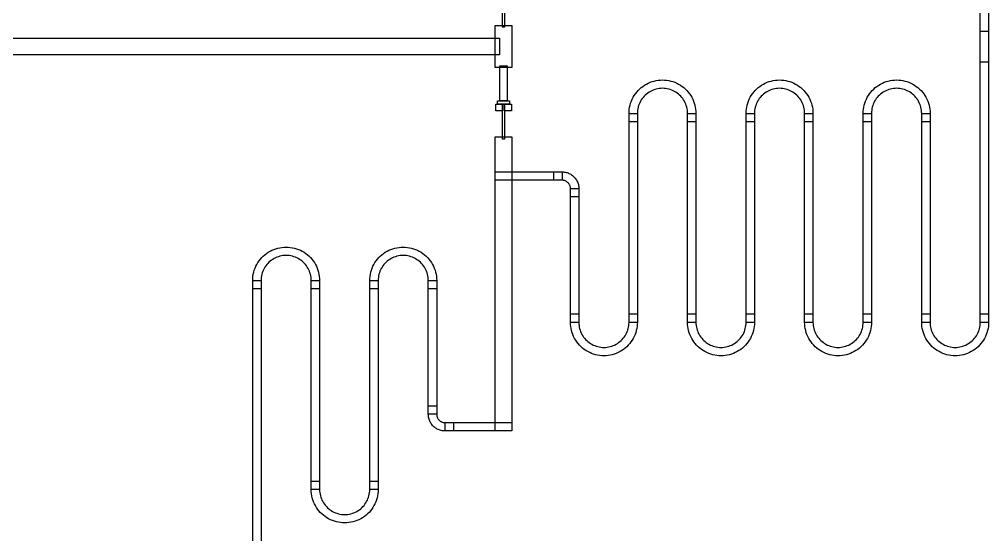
# Model space of a CAD drawing. Extents: x -550 to 354, y -1021 to 1021.
# Drawn here: x -28.9 to 29, y -29.2 to 1.6 of the extents above; entities that cross this region are included whole.
import ezdxf

# ---------------------------------------------------------------- set-up
doc = ezdxf.new("R2010")
doc.units = 13
doc.header["$MEASUREMENT"] = 0
for name, color, linetype in [('L2D2100', 7, 'Continuous'), ('L2D2400', 9, 'Continuous'), ('L3D700', 8, 'Continuous')]:
    doc.layers.add(name, color=color, linetype=linetype)

msp = doc.modelspace()

# ---------------------------------------------------------------- linework, layer by layer
at = {"layer": 'L2D2100'}
for points in [[(28.5, -0.928), (28.5, 16.5), (29, 16.5), (29, -0.928)], [(-0.5, -1.25), (-0.5, 1.25), (0.5, 1.25), (0.5, -1.25)], [(28.5, -16.5), (28.5, 0.929), (29, 0.929), (29, -16.5)], [(-67, -0.5), (-67, 0.5), (-0.25, 0.5), (-0.25, -0.5)], [(7.5, -4.5), (7.5, -4), (7.504, -3.874), (7.515, -3.749), (7.535, -3.625), (7.563, -3.502), (7.598, -3.381), (7.64, -3.263), (7.69, -3.148), (7.747, -3.036), (7.811, -2.928), (7.882, -2.824), (7.959, -2.725), (8.042, -2.63), (8.131, -2.542), (8.225, -2.458), (8.324, -2.381), (8.428, -2.311), (8.536, -2.247), (8.648, -2.19), (8.763, -2.14), (8.882, -2.097), (9.002, -2.062), (9.125, -2.035), (9.249, -2.015), (9.374, -2.003), (9.5, -2), (9.625, -2.003), (9.75, -2.015), (9.874, -2.035), (9.997, -2.062), (10.118, -2.097), (10.236, -2.14), (10.351, -2.19), (10.463, -2.247), (10.571, -2.311), (10.675, -2.381), (10.775, -2.458), (10.869, -2.542), (10.958, -2.63), (11.041, -2.725), (11.118, -2.824), (11.188, -2.928), (11.252, -3.036), (11.309, -3.148), (11.359, -3.263), (11.402, -3.381), (11.437, -3.502), (11.464, -3.625), (11.484, -3.749), (11.496, -3.874), (11.5, -4), (11.5, -4.5), (11, -4.5), (11, -4), (10.997, -3.905), (10.988, -3.812), (10.973, -3.718), (10.953, -3.626), (10.926, -3.536), (10.894, -3.447), (10.857, -3.361), (10.814, -3.277), (10.766, -3.196), (10.713, -3.118), (10.655, -3.043), (10.593, -2.973), (10.527, -2.906), (10.456, -2.844), (10.381, -2.786), (10.303, -2.733), (10.222, -2.685), (10.138, -2.642), (10.052, -2.605), (9.963, -2.573), (9.873, -2.547), (9.781, -2.526), (9.688, -2.511), (9.594, -2.502), (9.5, -2.5), (9.406, -2.502), (9.312, -2.511), (9.219, -2.526), (9.127, -2.547), (9.036, -2.573), (8.948, -2.605), (8.861, -2.642), (8.777, -2.685), (8.696, -2.733), (8.618, -2.786), (8.544, -2.844), (8.473, -2.906), (8.406, -2.973), (8.344, -3.043), (8.286, -3.118), (8.233, -3.196), (8.185, -3.277), (8.142, -3.361), (8.105, -3.447), (8.073, -3.536), (8.047, -3.626), (8.026, -3.718), (8.012, -3.812), (8.003, -3.905), (8, -4), (8, -4.5)], [(14.5, -4.5), (14.5, -4), (14.504, -3.874), (14.515, -3.749), (14.535, -3.625), (14.563, -3.502), (14.598, -3.381), (14.64, -3.263), (14.69, -3.148), (14.747, -3.036), (14.811, -2.928), (14.882, -2.824), (14.959, -2.725), (15.042, -2.63), (15.131, -2.542), (15.225, -2.458), (15.324, -2.381), (15.428, -2.311), (15.536, -2.247), (15.648, -2.19), (15.763, -2.14), (15.882, -2.097), (16.002, -2.062), (16.125, -2.035), (16.249, -2.015), (16.374, -2.003), (16.5, -2), (16.625, -2.003), (16.75, -2.015), (16.874, -2.035), (16.997, -2.062), (17.118, -2.097), (17.236, -2.14), (17.351, -2.19), (17.463, -2.247), (17.571, -2.311), (17.675, -2.381), (17.775, -2.458), (17.869, -2.542), (17.958, -2.63), (18.041, -2.725), (18.118, -2.824), (18.188, -2.928), (18.252, -3.036), (18.309, -3.148), (18.359, -3.263), (18.402, -3.381), (18.437, -3.502), (18.464, -3.625), (18.484, -3.749), (18.496, -3.874), (18.5, -4), (18.5, -4.5), (18, -4.5), (18, -4), (17.997, -3.905), (17.988, -3.812), (17.973, -3.718), (17.953, -3.626), (17.926, -3.536), (17.894, -3.447), (17.857, -3.361), (17.814, -3.277), (17.766, -3.196), (17.713, -3.118), (17.655, -3.043), (17.593, -2.973), (17.527, -2.906), (17.456, -2.844), (17.381, -2.786), (17.303, -2.733), (17.222, -2.685), (17.138, -2.642), (17.052, -2.605), (16.963, -2.573), (16.873, -2.547), (16.781, -2.526), (16.688, -2.511), (16.594, -2.502), (16.5, -2.5), (16.406, -2.502), (16.312, -2.511), (16.219, -2.526), (16.127, -2.547), (16.036, -2.573), (15.948, -2.605), (15.861, -2.642), (15.777, -2.685), (15.696, -2.733), (15.618, -2.786), (15.544, -2.844), (15.473, -2.906), (15.406, -2.973), (15.344, -3.043), (15.286, -3.118), (15.233, -3.196), (15.185, -3.277), (15.142, -3.361), (15.105, -3.447), (15.073, -3.536), (15.047, -3.626), (15.026, -3.718), (15.012, -3.812), (15.003, -3.905), (15, -4), (15, -4.5)], [(21.5, -4.5), (21.5, -4), (21.504, -3.874), (21.515, -3.749), (21.535, -3.625), (21.563, -3.502), (21.598, -3.382), (21.64, -3.263), (21.69, -3.148), (21.747, -3.036), (21.811, -2.928), (21.882, -2.824), (21.959, -2.725), (22.042, -2.63), (22.131, -2.542), (22.225, -2.459), (22.324, -2.382), (22.428, -2.311), (22.536, -2.247), (22.648, -2.19), (22.763, -2.14), (22.882, -2.097), (23.002, -2.062), (23.125, -2.035), (23.249, -2.015), (23.374, -2.004), (23.5, -2), (23.625, -2.004), (23.75, -2.015), (23.874, -2.035), (23.997, -2.062), (24.118, -2.097), (24.236, -2.14), (24.351, -2.19), (24.463, -2.247), (24.571, -2.311), (24.675, -2.382), (24.775, -2.459), (24.869, -2.542), (24.958, -2.63), (25.041, -2.725), (25.118, -2.824), (25.188, -2.928), (25.252, -3.036), (25.309, -3.148), (25.359, -3.263), (25.402, -3.382), (25.437, -3.502), (25.464, -3.625), (25.484, -3.749), (25.496, -3.874), (25.5, -4), (25.5, -4.5), (25, -4.5), (25, -4), (24.997, -3.905), (24.988, -3.812), (24.973, -3.718), (24.953, -3.627), (24.926, -3.536), (24.894, -3.447), (24.857, -3.361), (24.814, -3.277), (24.766, -3.196), (24.713, -3.118), (24.655, -3.043), (24.593, -2.973), (24.527, -2.906), (24.456, -2.844), (24.381, -2.786), (24.303, -2.733), (24.222, -2.685), (24.138, -2.642), (24.052, -2.605), (23.963, -2.573), (23.873, -2.547), (23.781, -2.526), (23.688, -2.511), (23.594, -2.503), (23.5, -2.5), (23.406, -2.503), (23.312, -2.511), (23.219, -2.526), (23.127, -2.547), (23.036, -2.573), (22.948, -2.605), (22.861, -2.642), (22.777, -2.685), (22.696, -2.733), (22.618, -2.786), (22.544, -2.844), (22.473, -2.906), (22.406, -2.973), (22.344, -3.043), (22.286, -3.118), (22.233, -3.196), (22.185, -3.277), (22.142, -3.361), (22.105, -3.447), (22.073, -3.536), (22.047, -3.627), (22.026, -3.718), (22.012, -3.812), (22.003, -3.905), (22, -4), (22, -4.5)], [(7.5, -16.5), (7.5, -4), (8, -4), (8, -16.5)], [(11.001, -16.5), (11, -4), (11.5, -4), (11.501, -16.5)], [(14.5, -16.5), (14.5, -4), (15, -4), (15, -16.5)], [(18, -16.5), (18, -4), (18.5, -4), (18.5, -16.5)], [(21.5, -16.5), (21.5, -4), (22, -4), (22, -16.5)], [(25, -16.5), (25, -4), (25.5, -4), (25.5, -16.5)], [(-0.5, -23), (-0.5, -5.4), (0.5, -5.4), (0.5, -23)], [(-0.5, -8), (-0.5, -7.5), (3.5, -7.5), (3.5, -8)], [(4, -9), (4, -8.5), (3.999, -8.469), (3.996, -8.439), (3.992, -8.409), (3.985, -8.38), (3.977, -8.351), (3.967, -8.322), (3.956, -8.294), (3.942, -8.267), (3.928, -8.241), (3.911, -8.216), (3.893, -8.191), (3.874, -8.168), (3.853, -8.146), (3.831, -8.125), (3.808, -8.106), (3.784, -8.088), (3.758, -8.072), (3.732, -8.057), (3.705, -8.044), (3.677, -8.032), (3.648, -8.022), (3.619, -8.014), (3.59, -8.008), (3.56, -8.003), (3.53, -8), (3, -8), (3, -7.5), (3.5, -7.5), (3.56, -7.501), (3.62, -7.507), (3.68, -7.516), (3.739, -7.529), (3.797, -7.545), (3.854, -7.565), (3.91, -7.588), (3.964, -7.614), (4.017, -7.644), (4.068, -7.677), (4.116, -7.712), (4.163, -7.751), (4.207, -7.792), (4.248, -7.836), (4.287, -7.883), (4.323, -7.931), (4.355, -7.982), (4.385, -8.035), (4.412, -8.089), (4.435, -8.145), (4.454, -8.202), (4.471, -8.26), (4.483, -8.319), (4.492, -8.379), (4.498, -8.439), (4.5, -8.5), (4.5, -9)], [(4, -16.5), (4, -8.5), (4.5, -8.5), (4.5, -16.5)], [(-15.001, -14.499), (-15.001, -13.999), (-14.998, -13.874), (-14.986, -13.749), (-14.966, -13.625), (-14.939, -13.502), (-14.904, -13.381), (-14.861, -13.263), (-14.811, -13.148), (-14.754, -13.036), (-14.69, -12.928), (-14.62, -12.824), (-14.543, -12.725), (-14.459, -12.63), (-14.371, -12.542), (-14.276, -12.458), (-14.177, -12.381), (-14.073, -12.311), (-13.965, -12.247), (-13.853, -12.19), (-13.738, -12.14), (-13.62, -12.097), (-13.499, -12.062), (-13.376, -12.035), (-13.252, -12.015), (-13.127, -12.003), (-13.001, -11.999), (-12.876, -12.003), (-12.751, -12.015), (-12.627, -12.035), (-12.504, -12.062), (-12.383, -12.097), (-12.265, -12.14), (-12.15, -12.19), (-12.038, -12.247), (-11.93, -12.311), (-11.826, -12.381), (-11.727, -12.458), (-11.632, -12.542), (-11.544, -12.63), (-11.46, -12.725), (-11.383, -12.824), (-11.313, -12.928), (-11.249, -13.036), (-11.192, -13.148), (-11.142, -13.263), (-11.099, -13.381), (-11.064, -13.502), (-11.037, -13.625), (-11.017, -13.749), (-11.005, -13.874), (-11.001, -13.999), (-11.001, -14.499), (-11.501, -14.499), (-11.501, -13.999), (-11.504, -13.905), (-11.513, -13.811), (-11.528, -13.718), (-11.549, -13.626), (-11.575, -13.536), (-11.607, -13.447), (-11.644, -13.361), (-11.687, -13.277), (-11.735, -13.196), (-11.788, -13.118), (-11.846, -13.043), (-11.908, -12.973), (-11.975, -12.906), (-12.045, -12.844), (-12.12, -12.786), (-12.198, -12.733), (-12.279, -12.685), (-12.363, -12.642), (-12.449, -12.605), (-12.538, -12.573), (-12.628, -12.547), (-12.72, -12.526), (-12.813, -12.511), (-12.907, -12.502), (-13.001, -12.499), (-13.096, -12.502), (-13.189, -12.511), (-13.283, -12.526), (-13.375, -12.547), (-13.465, -12.573), (-13.554, -12.605), (-13.64, -12.642), (-13.724, -12.685), (-13.805, -12.733), (-13.883, -12.786), (-13.958, -12.844), (-14.028, -12.906), (-14.095, -12.973), (-14.157, -13.043), (-14.215, -13.118), (-14.268, -13.196), (-14.316, -13.277), (-14.359, -13.361), (-14.396, -13.447), (-14.428, -13.536), (-14.454, -13.626), (-14.475, -13.718), (-14.49, -13.811), (-14.499, -13.905), (-14.501, -13.999), (-14.501, -14.499)], [(-8, -14.499), (-8, -13.999), (-7.996, -13.874), (-7.985, -13.749), (-7.965, -13.625), (-7.937, -13.502), (-7.902, -13.381), (-7.86, -13.263), (-7.81, -13.148), (-7.753, -13.036), (-7.689, -12.928), (-7.618, -12.824), (-7.541, -12.725), (-7.458, -12.63), (-7.369, -12.542), (-7.275, -12.458), (-7.176, -12.381), (-7.072, -12.311), (-6.964, -12.247), (-6.852, -12.19), (-6.737, -12.14), (-6.618, -12.097), (-6.498, -12.062), (-6.375, -12.035), (-6.251, -12.015), (-6.126, -12.003), (-6, -11.999), (-5.875, -12.003), (-5.75, -12.015), (-5.626, -12.035), (-5.503, -12.062), (-5.382, -12.097), (-5.264, -12.14), (-5.149, -12.19), (-5.037, -12.247), (-4.929, -12.311), (-4.825, -12.381), (-4.725, -12.458), (-4.631, -12.542), (-4.542, -12.63), (-4.459, -12.725), (-4.382, -12.824), (-4.312, -12.928), (-4.248, -13.036), (-4.191, -13.148), (-4.141, -13.263), (-4.098, -13.381), (-4.063, -13.502), (-4.036, -13.625), (-4.016, -13.749), (-4.004, -13.874), (-4, -13.999), (-4, -14.499), (-4.5, -14.499), (-4.5, -13.999), (-4.503, -13.905), (-4.512, -13.811), (-4.527, -13.718), (-4.547, -13.626), (-4.574, -13.536), (-4.606, -13.447), (-4.643, -13.361), (-4.686, -13.277), (-4.734, -13.196), (-4.787, -13.118), (-4.845, -13.043), (-4.907, -12.973), (-4.973, -12.906), (-5.044, -12.844), (-5.119, -12.786), (-5.197, -12.733), (-5.278, -12.685), (-5.362, -12.642), (-5.448, -12.605), (-5.537, -12.573), (-5.627, -12.547), (-5.719, -12.526), (-5.812, -12.511), (-5.906, -12.502), (-6, -12.499), (-6.094, -12.502), (-6.188, -12.511), (-6.281, -12.526), (-6.373, -12.547), (-6.464, -12.573), (-6.552, -12.605), (-6.639, -12.642), (-6.723, -12.685), (-6.804, -12.733), (-6.882, -12.786), (-6.956, -12.844), (-7.027, -12.906), (-7.094, -12.973), (-7.156, -13.043), (-7.214, -13.118), (-7.267, -13.196), (-7.315, -13.277), (-7.358, -13.361), (-7.395, -13.447), (-7.427, -13.536), (-7.453, -13.626), (-7.474, -13.718), (-7.488, -13.811), (-7.497, -13.905), (-7.5, -13.999), (-7.5, -14.499)], [(-15, -30.1), (-15, -13.999), (-14.5, -13.999), (-14.5, -30.1)], [(-11.5, -26.5), (-11.501, -13.999), (-11.001, -13.999), (-11, -26.5)], [(-8, -26.5), (-8, -13.999), (-7.5, -13.999), (-7.5, -26.5)], [(-4.5, -22), (-4.5, -13.999), (-4, -13.999), (-4, -22)], [(6, -18.5), (5.874, -18.496), (5.749, -18.484), (5.625, -18.464), (5.502, -18.437), (5.382, -18.402), (5.263, -18.359), (5.148, -18.309), (5.036, -18.252), (4.928, -18.188), (4.824, -18.118), (4.725, -18.041), (4.631, -17.958), (4.542, -17.869), (4.459, -17.774), (4.382, -17.675), (4.311, -17.571), (4.247, -17.463), (4.19, -17.351), (4.14, -17.236), (4.098, -17.118), (4.063, -16.997), (4.035, -16.874), (4.015, -16.75), (4.004, -16.625), (4, -16.5), (4, -16), (4.5, -16), (4.5, -16.5), (4.503, -16.594), (4.512, -16.688), (4.526, -16.781), (4.547, -16.873), (4.573, -16.963), (4.605, -17.052), (4.642, -17.138), (4.685, -17.222), (4.733, -17.303), (4.786, -17.381), (4.844, -17.456), (4.906, -17.526), (4.973, -17.593), (5.044, -17.655), (5.118, -17.713), (5.196, -17.766), (5.277, -17.814), (5.361, -17.857), (5.448, -17.894), (5.536, -17.926), (5.627, -17.952), (5.719, -17.973), (5.812, -17.988), (5.906, -17.997), (6, -18), (6.094, -17.997), (6.188, -17.988), (6.281, -17.973), (6.373, -17.952), (6.463, -17.926), (6.552, -17.894), (6.638, -17.857), (6.722, -17.814), (6.803, -17.766), (6.881, -17.713), (6.956, -17.655), (7.027, -17.593), (7.093, -17.526), (7.155, -17.456), (7.213, -17.381), (7.266, -17.303), (7.314, -17.222), (7.357, -17.138), (7.394, -17.052), (7.426, -16.963), (7.453, -16.873), (7.473, -16.781), (7.488, -16.688), (7.497, -16.594), (7.5, -16.5), (7.5, -16), (8, -16), (8, -16.5), (7.996, -16.625), (7.984, -16.75), (7.964, -16.874), (7.937, -16.997), (7.902, -17.118), (7.859, -17.236), (7.809, -17.351), (7.752, -17.463), (7.688, -17.571), (7.618, -17.675), (7.541, -17.774), (7.458, -17.869), (7.369, -17.958), (7.275, -18.041), (7.175, -18.118), (7.071, -18.188), (6.963, -18.252), (6.851, -18.309), (6.736, -18.359), (6.618, -18.402), (6.497, -18.437), (6.374, -18.464), (6.25, -18.484), (6.125, -18.496)], [(13.001, -18.5), (12.875, -18.496), (12.75, -18.484), (12.626, -18.464), (12.504, -18.437), (12.383, -18.402), (12.265, -18.359), (12.149, -18.309), (12.037, -18.252), (11.929, -18.188), (11.825, -18.118), (11.726, -18.041), (11.632, -17.958), (11.543, -17.869), (11.46, -17.774), (11.383, -17.675), (11.312, -17.571), (11.248, -17.463), (11.191, -17.351), (11.141, -17.236), (11.099, -17.118), (11.064, -16.997), (11.036, -16.874), (11.017, -16.75), (11.005, -16.625), (11.001, -16.5), (11.001, -16), (11.501, -16), (11.501, -16.5), (11.504, -16.594), (11.513, -16.688), (11.527, -16.781), (11.548, -16.873), (11.574, -16.963), (11.606, -17.052), (11.644, -17.138), (11.686, -17.222), (11.734, -17.303), (11.787, -17.381), (11.845, -17.456), (11.907, -17.526), (11.974, -17.593), (12.045, -17.655), (12.119, -17.713), (12.197, -17.766), (12.278, -17.814), (12.362, -17.857), (12.449, -17.894), (12.537, -17.926), (12.628, -17.952), (12.72, -17.973), (12.813, -17.988), (12.907, -17.997), (13.001, -18), (13.095, -17.997), (13.189, -17.988), (13.282, -17.973), (13.374, -17.952), (13.464, -17.926), (13.553, -17.894), (13.64, -17.857), (13.724, -17.814), (13.805, -17.766), (13.883, -17.713), (13.957, -17.655), (14.028, -17.593), (14.094, -17.526), (14.157, -17.456), (14.214, -17.381), (14.267, -17.303), (14.315, -17.222), (14.358, -17.138), (14.396, -17.052), (14.427, -16.963), (14.454, -16.873), (14.474, -16.781), (14.489, -16.688), (14.498, -16.594), (14.501, -16.5), (14.501, -16), (15.001, -16), (15.001, -16.5), (14.997, -16.625), (14.985, -16.75), (14.965, -16.874), (14.938, -16.997), (14.903, -17.118), (14.86, -17.236), (14.811, -17.351), (14.754, -17.463), (14.69, -17.571), (14.619, -17.675), (14.542, -17.774), (14.459, -17.869), (14.37, -17.958), (14.276, -18.041), (14.176, -18.118), (14.073, -18.188), (13.964, -18.252), (13.852, -18.309), (13.737, -18.359), (13.619, -18.402), (13.498, -18.437), (13.376, -18.464), (13.252, -18.484), (13.126, -18.496)], [(20, -18.5), (19.874, -18.496), (19.749, -18.484), (19.625, -18.464), (19.502, -18.437), (19.382, -18.402), (19.263, -18.359), (19.148, -18.309), (19.036, -18.252), (18.928, -18.188), (18.824, -18.118), (18.725, -18.041), (18.631, -17.957), (18.542, -17.869), (18.459, -17.774), (18.382, -17.675), (18.311, -17.571), (18.247, -17.463), (18.19, -17.351), (18.14, -17.236), (18.098, -17.118), (18.063, -16.997), (18.035, -16.874), (18.015, -16.75), (18.004, -16.625), (18, -16.5), (18, -16), (18.5, -16), (18.5, -16.5), (18.503, -16.594), (18.512, -16.688), (18.526, -16.781), (18.547, -16.873), (18.573, -16.963), (18.605, -17.052), (18.642, -17.138), (18.685, -17.222), (18.733, -17.303), (18.786, -17.381), (18.844, -17.456), (18.906, -17.526), (18.973, -17.593), (19.044, -17.655), (19.118, -17.713), (19.196, -17.766), (19.277, -17.814), (19.361, -17.857), (19.448, -17.894), (19.536, -17.926), (19.627, -17.952), (19.719, -17.973), (19.812, -17.988), (19.906, -17.997), (20, -18), (20.094, -17.997), (20.188, -17.988), (20.281, -17.973), (20.373, -17.952), (20.463, -17.926), (20.552, -17.894), (20.638, -17.857), (20.722, -17.814), (20.803, -17.766), (20.881, -17.713), (20.956, -17.655), (21.027, -17.593), (21.093, -17.526), (21.155, -17.456), (21.213, -17.381), (21.266, -17.303), (21.314, -17.222), (21.357, -17.138), (21.394, -17.052), (21.426, -16.963), (21.453, -16.873), (21.473, -16.781), (21.488, -16.688), (21.497, -16.594), (21.5, -16.5), (21.5, -16), (22, -16), (22, -16.5), (21.996, -16.625), (21.984, -16.75), (21.964, -16.874), (21.937, -16.997), (21.902, -17.118), (21.859, -17.236), (21.809, -17.351), (21.752, -17.463), (21.688, -17.571), (21.618, -17.675), (21.541, -17.774), (21.458, -17.869), (21.369, -17.957), (21.275, -18.041), (21.175, -18.118), (21.071, -18.188), (20.963, -18.252), (20.851, -18.309), (20.736, -18.359), (20.618, -18.402), (20.497, -18.437), (20.374, -18.464), (20.25, -18.484), (20.125, -18.496)], [(27, -18.5), (26.874, -18.496), (26.749, -18.484), (26.625, -18.464), (26.502, -18.437), (26.382, -18.402), (26.263, -18.359), (26.148, -18.309), (26.036, -18.252), (25.928, -18.188), (25.824, -18.118), (25.725, -18.041), (25.631, -17.958), (25.542, -17.869), (25.459, -17.774), (25.382, -17.675), (25.311, -17.571), (25.247, -17.463), (25.19, -17.351), (25.14, -17.236), (25.098, -17.118), (25.063, -16.997), (25.035, -16.874), (25.015, -16.75), (25.004, -16.625), (25, -16.5), (25, -16), (25.5, -16), (25.5, -16.5), (25.503, -16.594), (25.512, -16.688), (25.526, -16.781), (25.547, -16.873), (25.573, -16.963), (25.605, -17.052), (25.642, -17.138), (25.685, -17.222), (25.733, -17.303), (25.786, -17.381), (25.844, -17.456), (25.906, -17.526), (25.973, -17.593), (26.044, -17.655), (26.118, -17.713), (26.196, -17.766), (26.277, -17.814), (26.361, -17.857), (26.448, -17.894), (26.536, -17.926), (26.627, -17.952), (26.719, -17.973), (26.812, -17.988), (26.906, -17.997), (27, -18), (27.094, -17.997), (27.188, -17.988), (27.281, -17.973), (27.373, -17.952), (27.463, -17.926), (27.552, -17.894), (27.638, -17.857), (27.722, -17.814), (27.803, -17.766), (27.881, -17.713), (27.956, -17.655), (28.027, -17.593), (28.093, -17.526), (28.155, -17.456), (28.213, -17.381), (28.266, -17.303), (28.314, -17.222), (28.357, -17.138), (28.394, -17.052), (28.426, -16.963), (28.453, -16.873), (28.473, -16.781), (28.488, -16.688), (28.497, -16.594), (28.5, -16.5), (28.5, -16), (29, -16), (29, -16.5), (28.996, -16.625), (28.984, -16.75), (28.964, -16.874), (28.937, -16.997), (28.902, -17.118), (28.859, -17.236), (28.809, -17.351), (28.752, -17.463), (28.688, -17.571), (28.618, -17.675), (28.541, -17.774), (28.458, -17.869), (28.369, -17.958), (28.275, -18.041), (28.175, -18.118), (28.071, -18.188), (27.963, -18.252), (27.851, -18.309), (27.736, -18.359), (27.618, -18.402), (27.497, -18.437), (27.374, -18.464), (27.25, -18.484), (27.125, -18.496)], [(-3.5, -23), (-3.561, -22.998), (-3.621, -22.992), (-3.681, -22.983), (-3.74, -22.97), (-3.798, -22.954), (-3.855, -22.935), (-3.911, -22.911), (-3.965, -22.885), (-4.018, -22.855), (-4.068, -22.823), (-4.117, -22.787), (-4.163, -22.748), (-4.207, -22.707), (-4.249, -22.663), (-4.287, -22.616), (-4.323, -22.568), (-4.356, -22.517), (-4.386, -22.464), (-4.412, -22.41), (-4.435, -22.354), (-4.455, -22.297), (-4.471, -22.239), (-4.484, -22.18), (-4.493, -22.12), (-4.498, -22.06), (-4.5, -22), (-4.5, -21.5), (-4, -21.5), (-4, -22), (-3.999, -22.03), (-3.997, -22.06), (-3.992, -22.09), (-3.986, -22.119), (-3.978, -22.148), (-3.968, -22.177), (-3.956, -22.205), (-3.943, -22.232), (-3.928, -22.258), (-3.912, -22.284), (-3.894, -22.308), (-3.875, -22.331), (-3.854, -22.353), (-3.832, -22.374), (-3.809, -22.393), (-3.784, -22.411), (-3.759, -22.427), (-3.733, -22.442), (-3.705, -22.455), (-3.678, -22.467), (-3.649, -22.477), (-3.62, -22.485), (-3.59, -22.491), (-3.561, -22.496), (-3.53, -22.499), (-3.5, -22.5), (-3, -22.5), (-3, -23)], [(-3.5, -23), (-3.5, -22.5), (0.5, -22.5), (0.5, -23)], [(-9.5, -28.5), (-9.626, -28.496), (-9.751, -28.484), (-9.875, -28.464), (-9.998, -28.437), (-10.118, -28.402), (-10.237, -28.359), (-10.352, -28.309), (-10.464, -28.252), (-10.572, -28.188), (-10.676, -28.118), (-10.775, -28.041), (-10.869, -27.957), (-10.958, -27.869), (-11.041, -27.774), (-11.118, -27.675), (-11.189, -27.571), (-11.253, -27.463), (-11.31, -27.351), (-11.36, -27.236), (-11.402, -27.118), (-11.437, -26.997), (-11.465, -26.874), (-11.485, -26.75), (-11.496, -26.625), (-11.5, -26.5), (-11.5, -26), (-11, -26), (-11, -26.5), (-10.997, -26.594), (-10.988, -26.688), (-10.974, -26.781), (-10.953, -26.873), (-10.927, -26.963), (-10.895, -27.052), (-10.858, -27.138), (-10.815, -27.222), (-10.767, -27.303), (-10.714, -27.381), (-10.656, -27.456), (-10.594, -27.526), (-10.527, -27.593), (-10.456, -27.655), (-10.382, -27.713), (-10.304, -27.766), (-10.223, -27.814), (-10.139, -27.857), (-10.052, -27.894), (-9.964, -27.926), (-9.873, -27.952), (-9.781, -27.973), (-9.688, -27.988), (-9.594, -27.997), (-9.5, -28), (-9.406, -27.997), (-9.312, -27.988), (-9.219, -27.973), (-9.127, -27.952), (-9.037, -27.926), (-8.948, -27.894), (-8.862, -27.857), (-8.778, -27.814), (-8.697, -27.766), (-8.619, -27.713), (-8.544, -27.655), (-8.473, -27.593), (-8.407, -27.526), (-8.345, -27.456), (-8.287, -27.381), (-8.234, -27.303), (-8.186, -27.222), (-8.143, -27.138), (-8.106, -27.052), (-8.074, -26.963), (-8.047, -26.873), (-8.027, -26.781), (-8.012, -26.688), (-8.003, -26.594), (-8, -26.5), (-8, -26), (-7.5, -26), (-7.5, -26.5), (-7.504, -26.625), (-7.516, -26.75), (-7.536, -26.874), (-7.563, -26.997), (-7.598, -27.118), (-7.641, -27.236), (-7.691, -27.351), (-7.748, -27.463), (-7.812, -27.571), (-7.882, -27.675), (-7.959, -27.774), (-8.042, -27.869), (-8.131, -27.957), (-8.225, -28.041), (-8.325, -28.118), (-8.429, -28.188), (-8.537, -28.252), (-8.649, -28.309), (-8.764, -28.359), (-8.882, -28.402), (-9.003, -28.437), (-9.126, -28.464), (-9.25, -28.484), (-9.375, -28.496)]]:
    msp.add_lwpolyline(points, close=True, dxfattribs=at)
at = {"layer": 'L2D2400'}
for points in [[(-0.065, 1.15), (-0.065, 3.25), (0.065, 3.25), (0.065, 1.15)], [(-0.215, -3.25), (-0.215, -1.15), (0.215, -1.15), (0.215, -3.25)], [(-0.065, -5.55), (-0.065, -3.45), (0.065, -3.45), (0.065, -5.55)]]:
    msp.add_lwpolyline(points, close=True, dxfattribs=at)
at = {"layer": 'L3D700'}
for points in [[(-0.465, -3.85), (-0.465, -3.45), (-0.065, -3.45), (-0.065, -3.85)], [(-0.363, -3.45), (-0.363, -3.25), (0.363, -3.25), (0.363, -3.45)], [(0.065, -3.85), (0.065, -3.45), (0.465, -3.45), (0.465, -3.85)]]:
    msp.add_lwpolyline(points, close=True, dxfattribs=at)

doc.saveas('drawing.dxf')
